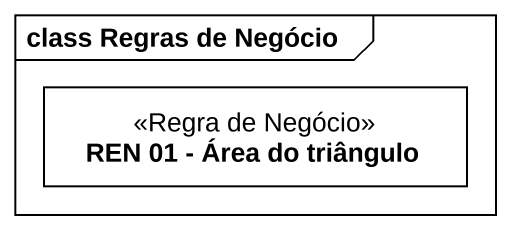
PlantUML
@startuml
mainframe class Regras de Negócio
hide circle
hide empty members
class "REN 01 - Área do triângulo" as REN_01_Área_do_triângulo <<Regra de Negócio>>
@enduml
